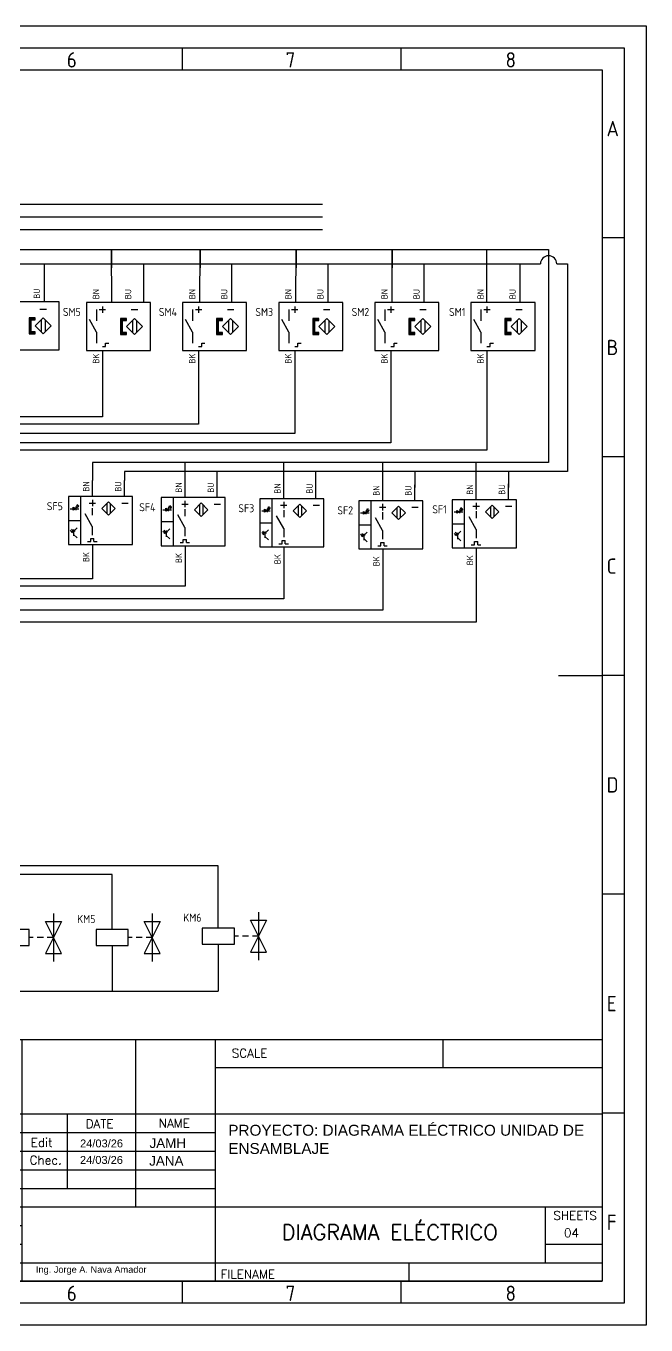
# Model space of a CAD drawing. Header units: millimetres. Extents: x 408 to 981, y 278 to 684.
# Drawn here: x 787.9 to 981.4, y 278.4 to 684.1 of the extents above; entities that cross this region are included whole.
import ezdxf
from ezdxf.enums import TextEntityAlignment as Align

# ---------------------------------------------------------------- set-up
doc = ezdxf.new("R2010")
doc.units = ezdxf.units.MM
doc.linetypes.add('DASHED', pattern=[0.75, 0.5, -0.25])
for name, color, linetype in [('025', 1, 'Continuous'), ('035', 5, 'Continuous'), ('07', 7, 'Continuous'), ('GRN_0.5mm^2', 3, 'DASHED'), ('RED_2.5mm^2', 1, 'Continuous'), ('SYMS', 7, 'Continuous'), ('TAGS', 51, 'Continuous'), ('TERMS', 4, 'Continuous')]:
    doc.layers.add(name, color=color, linetype=linetype)
doc.styles.add('ISO Proportional', font='isocp.shx')
doc.styles.get("Standard").update_dxf_attribs({"font": 'arial.ttf'})
doc.styles.add('WD', font='romans.shx')
doc.styles.add('WD_IEC', font='isocp2.shx', dxfattribs={"width": 0.9, "height": 4})

# ---------------------------------------------------------------- blocks, each defined once
blk = doc.blocks.new('VPX11M3')
for p, q in [((-1.875, 5.25), (-1.875, 1.75)), ((-1, 5.25), (1, 5.25)), ((0, 6.25), (0, 4.25)), ((9, 5.25), (11, 5.25)), ((-1.875, -1.75), (-4.0625, 2.1875)), ((9.375, 1.875), (9.375, -1.875)), ((10.625, 1.875), (10.625, -1.875)), ((-1.875, -1.75), (-1.875, -5.25)), ((0, -6.25), (1, -6.25)), ((1, -6.25), (1, -5.25)), ((1, -5.25), (2, -5.25))]:
    blk.add_line(p, q)
for points in [[(-5, -7.5), (15, -7.5), (15, 7.5), (-5, 7.5)], [(6.25, 1.875), (7.5, 1.875), (7.5, 2.5), (5.625, 2.5), (5.625, -2.5), (7.5, -2.5), (7.5, -1.875), (6.25, -1.875)], [(10, 2.5), (12.5, 0), (10, -2.5), (7.5, 0)]]:
    blk.add_lwpolyline(points, close=True)
for points in [[(5.625, 2.5), (5.625, 1.875), (7.5, 2.5), (7.5, 1.875)], [(5.625, 1.875), (5.625, -1.875), (6.25, 1.875), (6.25, -1.875)], [(5.625, -1.875), (5.625, -2.5), (7.5, -1.875), (7.5, -2.5)]]:
    blk.add_solid(points)
at = {"style": 'WD_IEC'}
for tag, p in [('TERM02', (-1, 8.5)), ('TERM03', (9, 8.5))]:
    blk.add_attdef(tag, p, '', height=2, rotation=90, dxfattribs=at)
for tag, p in [('INST', (-6.75, 10.25)), ('LOC', (-6.75, 6.75)), ('TAG1', (-6.75, 3.25)), ('DESC1', (-6.75, -5.2)), ('DESC2', (-6.75, -8.7)), ('DESC3', (-6.75, -12.2))]:
    blk.add_attdef(tag, text='', height=2.5, dxfattribs=at).set_placement(p, align=Align.RIGHT)
at = {"style": 'WD_IEC', "flags": 1}
for tag, p, height in [('X2TERM02', (0, 7.5), 0.32), ('X2TERM03', (10, 7.5), 0.32), ('MFG', (17.75, 6.5), 1.5), ('CAT', (17.75, 4), 1.5), ('ASSYCODE', (16, -4), 1), ('X8TERM01', (0, -7.5), 0.32), ('FAMILY', (16, -5.5), 1), ('CATDESC', (16, -7), 1)]:
    blk.add_attdef(tag, p, '', height=height, dxfattribs=at)
at = {"lineweight": 15, "style": 'WD_IEC'}
for tag, p in [('XREF', (-6.75, -1.35)), ('WDTAGALT', (-6.75, -15.125))]:
    blk.add_attdef(tag, text='', height=2.5, dxfattribs=at).set_placement(p, align=Align.RIGHT)
at = {"style": 'WD_IEC'}
blk.add_attdef('TERM01', text='', height=2, rotation=90, dxfattribs=at).set_placement((-1, -8.5), align=Align.RIGHT)
blk = doc.blocks.new('VSV1')
for p, q in [((0, 2.5), (0, 7.5)), ((12.5, 0), (10, 5)), ((10, 5), (15, 5)), ((12.5, 7.5), (12.5, -7.5)), ((15, 5), (12.5, 0)), ((6.25, 0), (5, 0)), ((9.38, 0), (7.5, 0)), ((12.5, 0), (10, -5)), ((12.5, 0), (10.62, 0)), ((15, -5), (12.5, 0)), ((0, -2.5), (0, -7.5)), ((10, -5), (15, -5))]:
    blk.add_line(p, q)
blk.add_lwpolyline([(-5, 2.5), (-5, -2.5), (5, -2.5), (5, 2.5)], close=True)
at = {"style": 'WD_IEC'}
for tag, p in [('INST', (-5.25, 11.5)), ('LOC', (-5.25, 8)), ('TAG1', (-5.25, 4.5)), ('DESC2', (-5.25, -10.35)), ('DESC1', (-5.25, -6.85)), ('DESC3', (-5.25, -13.85))]:
    blk.add_attdef(tag, text='', height=2.5, dxfattribs=at).set_placement(p, align=Align.RIGHT)
blk.add_attdef('TERM01', text='', height=2, rotation=90, dxfattribs=at).set_placement((-1, 7.5), align=Align.RIGHT)
at = {"style": 'WD_IEC', "flags": 1}
for tag, p, height in [('X2TERM01', (0, 7.5), 0.32), ('X4LINK', (-5, 0), 0.32), ('X1LINK', (12.5, 0), 0.32), ('ASSYCODE', (1, -4), 1), ('X8TERM02', (0, -7.5), 0.32), ('FAMILY', (1, -5.5), 1), ('CATDESC', (1, -7), 1)]:
    blk.add_attdef(tag, p, '', height=height, dxfattribs=at)
at = {"style": 'WD_IEC', "flags": 9}
for tag, p in [('MFG', (-6, 1)), ('CAT', (-6, -1.5))]:
    blk.add_attdef(tag, text='', height=1.5, dxfattribs=at).set_placement(p, align=Align.RIGHT)
at = {"style": 'WD_IEC'}
blk.add_attdef('TERM02', (-1, -7.5), '', height=2, rotation=90, dxfattribs=at)
at = {"lineweight": 9, "style": 'WD_IEC'}
for tag, p in [('NO', (-5.5, -16.5)), ('NC', (-5.5, -20))]:
    blk.add_attdef(tag, text='', height=2.5, dxfattribs=at).set_placement(p, align=Align.TOP_RIGHT)
for tag, p in [('XREFNO', (-4, -16.5)), ('XREFNC', (-4, -20)), ('WDTAGALT', (-3.88, -23.13))]:
    blk.add_attdef(tag, text='', height=2.5, dxfattribs=at).set_placement(p, align=Align.TOP_LEFT)
blk = doc.blocks.new('IEC_border_a3')
at = {"layer": '035'}
for p, q in [((314, 292), (314, 287)), ((364, 292), (364, 287)), ((414.97, 248.54), (409.98, 248.54)), ((414.98, 198.5), (410, 198.5)), ((414.98, 148.5), (410, 148.5)), ((414.98, 98.5), (410, 98.5)), ((415, 48.46), (410.02, 48.46)), ((314, 10), (314, 5)), ((364, 10), (364, 5))]:
    blk.add_line(p, q, dxfattribs=at)
for points in [[(0, 297), (420, 297), (420, 0), (0, 0)], [(18, 287), (410, 287), (410, 10), (18, 10)]]:
    blk.add_lwpolyline(points, close=True, dxfattribs=at)
at = {"layer": '07'}
blk.add_line((400, 148.5), (410, 148.5), dxfattribs=at)
blk.add_lwpolyline([(13, 292), (415, 292), (415, 5), (13, 5)], close=True, dxfattribs=at)
at = {"layer": '035', "style": 'ISO Proportional'}
for s, p in [('6', (287.69, 287.5)), ('7', (337.67, 287.5)), ('8', (387.92, 287.5)), ('A', (410.98, 271.79)), ('B', (411, 221.75)), ('C', (411, 171.75)), ('D', (411, 121.75)), ('E', (411.02, 71.72)), ('F', (411.02, 21.72)), ('6', (287.69, 5.5)), ('7', (337.67, 5.5)), ('8', (387.92, 5.5))]:
    blk.add_text(s, height=3.5, dxfattribs=at).set_placement(p)
blk = doc.blocks.new('IEC_tblock_a3')
at = {"layer": '035'}
for p, q in [((-106.6, 55.25), (-106.6, 17)), ((-36.4, 55.25), (-36.4, 48.88)), ((-88.4, 48.88), (0, 48.88)), ((-179.4, 38.25), (-179.4, 0)), ((-153.4, 38.25), (-153.4, 0)), ((-140.4, 38.25), (-140.4, 0)), ((-122.2, 38.25), (-122.2, 21.25)), ((-187.2, 34), (-88.4, 34)), ((-187.2, 29.75), (-88.4, 29.75)), ((-187.2, 25.5), (-88.4, 25.5)), ((-187.2, 21.25), (-88.4, 21.25)), ((-187.2, 17), (-132.6, 17)), ((-187.2, 12.75), (-132.6, 12.75)), ((-187.2, 8.5), (-132.6, 8.5)), ((-13, 8.5), (0, 8.5)), ((-187.2, 4.25), (0, 4.25)), ((-44.2, 4.25), (-44.2, 0))]:
    blk.add_line(p, q, dxfattribs=at)
at = {"layer": '07'}
for p, q in [((-187.2, 55.25), (-187.2, 0)), ((-187.2, 55.25), (0, 55.25)), ((-132.6, 55.25), (-132.6, 0)), ((-88.4, 55.25), (-88.4, 0)), ((0, 55.25), (0, 0)), ((-187.2, 38.25), (0, 38.25)), ((-132.6, 17), (0, 17)), ((-13, 17), (-13, 4.25)), ((-187.2, 0), (0, 0))]:
    blk.add_line(p, q, dxfattribs=at)
at = {"style": 'WD'}
for tag, p in [('SCALE', (-69.88, 51.07)), ('SH', (-8.74, 10.06)), ('FILENAME', (-68.15, 0.8))]:
    blk.add_attdef(tag, p, '', height=2, dxfattribs=at)
for tag, height, p in [('EDDATE', 2, (-114.97, 30.8)), ('EDBY', 2, (-98.02, 30.86)), ('PROJDESC', 5, (-45.9, 29.2)), ('CKDATE', 2, (-114.85, 26.58)), ('CKBY', 2, (-97.88, 26.3)), ('DWGDESC', 5, (-44.85, 19.72)), ('DWGNO', 3.5, (-48.54, 9.46))]:
    blk.add_attdef(tag, text='', height=height, dxfattribs=at).set_placement(p, align=Align.CENTER)
at = {"style": 'WD', "flags": 1}
blk.add_attdef('WD_TB', (-120.95, 11.91), '', height=2, dxfattribs=at)
at = {"layer": '025', "style": 'WD'}
for s, p in [('SCALE', (-80.57, 51.13)), ('NAME', (-97.74, 35.14)), ('No:', (-183.81, 1.19)), ('Revision', (-166.53, 1.47)), ('Date', (-146.79, 1.28)), ('By', (-136.33, 1.37))]:
    blk.add_text(s, height=2, dxfattribs=at).set_placement(p, align=Align.CENTER)
for s, p in [('DATE', (-118, 35)), ('Edit', (-130.55, 30.72)), ('Chec.', (-130.82, 26.72)), ('SHEETS', (-11.17, 14.05)), ('FILENAME', (-87.18, 0.61))]:
    blk.add_text(s, height=2, dxfattribs=at).set_placement(p)
blk = doc.blocks.new('VPE11B24')
for p, q in [((0, 7.5), (0, 12.5)), ((10, 7.5), (10, 12.5)), ((2.5, 7.5), (-7.5, 7.5)), ((-7.5, 7.5), (-7.5, -7.5)), ((-6.04, 4.17), (-5.14, 3.72)), ((-6.04, 3.26), (-6.04, 4.17)), ((-4.92, 4.61), (-5.25, 4.27)), ((-5.14, 3.26), (-5.14, 4.17)), ((-4.58, 4.94), (-5.03, 4.72)), ((-5.03, 4.72), (-4.81, 4.5)), ((-4.58, 4.27), (-4.92, 3.94)), ((-4.81, 4.5), (-4.58, 4.94)), ((-4.25, 4.61), (-4.69, 4.38)), ((-4.69, 4.38), (-4.47, 4.16)), ((-4.47, 4.16), (-4.25, 4.61)), ((-3.75, 7.5), (-3.75, -7.5)), ((-1.06, 5.49), (0.94, 5.49)), ((-0.06, 6.49), (-0.06, 4.49)), ((12.5, 7.5), (2.5, 7.5)), ((4.45, 5.31), (4.45, 2.18)), ((5.49, 5.31), (5.49, 2.18)), ((9.09, 5.49), (11.09, 5.49)), ((12.5, -7.5), (12.5, 7.5)), ((-6.94, 3.72), (-4.24, 3.72)), ((-5.14, 3.72), (-6.04, 3.26)), ((-0.07, -1.81), (-2.26, 2.13)), ((-0.07, 3.92), (-0.07, 1.69)), ((-7.5, 0), (-3.75, 0)), ((-6.57, -3.37), (-6.91, -3.03)), ((-6.46, -3.26), (-6.69, -3.48)), ((-6.69, -3.48), (-6.24, -3.7)), ((-6.24, -3.03), (-6.57, -2.7)), ((-6.24, -3.7), (-6.46, -3.26)), ((-6.13, -2.92), (-6.35, -3.14)), ((-6.35, -3.14), (-5.9, -3.37)), ((-5.9, -3.37), (-6.13, -2.92)), ((-5.91, -3.36), (-4.81, -2.27)), ((-5.91, -2.8), (-5.91, -4.77)), ((-5.68, -2.92), (-5.91, -3.36)), ((-5.91, -3.36), (-5.46, -3.14)), ((-0.07, -1.81), (-0.07, -4.53)), ((-7.5, -7.5), (12.5, -7.5)), ((-5.91, -4.29), (-4.81, -5.38)), ((-1.58, -6.56), (-0.58, -6.56)), ((-0.58, -6.56), (-0.58, -5.56)), ((-0.58, -5.56), (0.42, -5.56)), ((0, -7.5), (0, -12.5)), ((0.42, -6.56), (0.42, -5.56)), ((0.42, -6.56), (1.42, -6.56))]:
    blk.add_line(p, q)
blk.add_lwpolyline([(4.97, 5.83), (7.06, 3.74), (4.97, 1.65), (2.88, 3.74)], close=True)
for points in [[(-5.03, 4.72), (-4.81, 4.5), (-4.58, 4.94)], [(-4.69, 4.38), (-4.47, 4.16), (-4.25, 4.61)], [(-6.46, -3.26), (-6.69, -3.48), (-6.24, -3.7)], [(-6.13, -2.92), (-6.35, -3.14), (-5.9, -3.37)], [(-5.46, -3.14), (-5.68, -2.92), (-5.91, -3.36)]]:
    blk.add_solid(points)
at = {"style": 'WD_IEC'}
for tag, p in [('INST', (-9.25, 12)), ('LOC', (-9.25, 8)), ('TAG1', (-9.25, 3.25)), ('XREF', (-9.25, -1.35)), ('DESC1', (-9.25, -5.2)), ('DESC2', (-9.25, -9.2)), ('DESC3', (-9.25, -13.2))]:
    blk.add_attdef(tag, text='', height=2.5, dxfattribs=at).set_placement(p, align=Align.RIGHT)
at = {"style": 'WD_IEC', "flags": 1}
for tag, p, height in [('X2TERM01', (0, 12.5), 0.32), ('X2TERM02', (10, 12.5), 0.32), ('MFG', (13.32, 6.13), 1.5), ('CAT', (13.32, 3.63), 1.5), ('X4LINK', (-7.5, 0), 0.32), ('X1LINK', (12.5, 0), 0.32), ('ASSYCODE', (13.5, -4.57), 1), ('FAMILY', (13.5, -6.07), 1), ('CATDESC', (13.5, -7.57), 1), ('X8TERM03', (0, -12.5), 0.32)]:
    blk.add_attdef(tag, p, '', height=height, dxfattribs=at)
at = {"style": 'WD_IEC'}
for tag, p in [('TERM01', (-1, 12.23)), ('TERM02', (9, 12.23))]:
    blk.add_attdef(tag, text='', height=2, rotation=90, dxfattribs=at).set_placement(p, align=Align.RIGHT)
blk.add_attdef('TERM03', (-1, -12.96), '', height=2, rotation=90, dxfattribs=at)

msp = doc.modelspace()

# ---------------------------------------------------------------- linework, layer by layer
at = {"layer": 'RED_2.5mm^2'}
for p, q in [((485.77, 624.54), (880.5, 624.54)), ((485.77, 620.54), (880.5, 620.54)), ((625.14, 614.32), (880.5, 614.32)), ((814.7, 597.77), (814.61, 614.32)), ((814.61, 614.32), (814.61, 608.54)), ((842.2, 597.77), (842.28, 614.32)), ((842.28, 614.32), (842.28, 608.54)), ((872.2, 597.77), (872.29, 614.32)), ((872.29, 614.32), (872.29, 608.54)), ((880.5, 614.32), (951.03, 614.32)), ((902.2, 597.77), (902.22, 614.32)), ((902.22, 614.32), (902.22, 608.54)), ((931.8, 597.79), (931.8, 614.32)), ((951.03, 614.32), (951.03, 547.83)), ((953.57, 609.81), (956.97, 609.81)), ((956.97, 609.81), (956.97, 545)), ((811.8, 582.79), (811.8, 562.04)), ((841.8, 582.79), (841.8, 559.71)), ((871.8, 582.79), (871.8, 556.86)), ((901.8, 582.79), (901.8, 553.91)), ((931.8, 582.79), (931.8, 551.68)), ((811.8, 562.04), (636.74, 562.04)), ((841.8, 559.71), (641.67, 559.71)), ((871.8, 556.86), (646.85, 556.86)), ((901.8, 553.91), (651.98, 553.91)), ((931.8, 551.68), (656.82, 551.68)), ((808.71, 547.83), (808.71, 542.14)), ((951.03, 547.83), (808.71, 547.83)), ((837.6, 541.81), (837.6, 547.83)), ((868.43, 541.49), (868.43, 547.83)), ((899.27, 540.84), (899.27, 547.83)), ((928.48, 541.16), (928.48, 547.83)), ((818.71, 545), (818.71, 542.14)), ((956.97, 545), (818.71, 545)), ((847.6, 541.81), (847.6, 545)), ((878.43, 541.49), (878.43, 545)), ((909.27, 545), (909.27, 540)), ((938.48, 545), (938.48, 540)), ((808.71, 517.14), (808.71, 511.41)), ((837.6, 516.81), (837.6, 509.15)), ((868.43, 516.49), (868.43, 505.2)), ((899.27, 515.84), (899.27, 501.69)), ((928.48, 516.16), (928.48, 497.89)), ((808.71, 511.41), (745.35, 511.41)), ((837.6, 509.15), (747.42, 509.15)), ((868.43, 505.2), (749.62, 505.2)), ((899.27, 501.69), (752.52, 501.69)), ((928.48, 497.89), (754.84, 497.89)), ((814.86, 419.1), (671.67, 419.1)), ((847.96, 421.79), (674.95, 421.79)), ((814.86, 406.94), (814.86, 419.1)), ((847.96, 407.38), (847.96, 421.79)), ((814.86, 391.94), (814.86, 382.63)), ((847.96, 392.38), (847.96, 382.63)), ((500.05, 382.63), (847.96, 382.63))]:
    msp.add_line(p, q, dxfattribs=at)
at = {"layer": 'RED_2.5mm^2', "color": 1}
for p, q in [((549.77, 609.98), (948.49, 609.81)), ((793.7, 597.94), (793.7, 609.98)), ((824.7, 597.77), (824.7, 609.81)), ((852.2, 597.77), (852.2, 609.81)), ((882.2, 597.77), (882.2, 609.98)), ((912.2, 597.77), (912.2, 609.81)), ((942.2, 597.77), (942.2, 609.81))]:
    msp.add_line(p, q, dxfattribs=at)
at = {"layer": 'RED_2.5mm^2'}
msp.add_arc((951.03, 609.81), 2.54, 360, 180, dxfattribs=at)
at = {"layer": 'TAGS'}
msp.add_line((486.35, 628.52), (880.5, 628.52), dxfattribs=at)

# ---------------------------------------------------------------- block references
at = {"xscale": 1.366054111090824, "yscale": 1.366054111090824, "zscale": 1.366054111090824}
msp.add_blockref('IEC_border_a3', (407.69, 278.4), dxfattribs=at)
ref = msp.add_blockref('IEC_tblock_a3', (967.77, 292.06), dxfattribs=dict(xscale=1.366054111090824, yscale=1.366054111090824, zscale=1.366054111090824))
ref.add_attrib('DWGNO', 'DIAGRAMA ELÉCTRICO', dxfattribs={"height": 4.7812, "style": 'WD'}).set_placement((901.46, 304.98), align=Align.CENTER)
ref.add_attrib('SH', '04', (955.83, 305.81), dxfattribs={"height": 2.732, "style": 'WD'})
at = {"layer": 'SYMS'}
ref = msp.add_blockref('VPX11M3', (783.31, 590.46), dxfattribs=at)
ref.add_attrib('TERM03', 'BU', (792.31, 598.96), dxfattribs={"layer": 'TERMS', "height": 2, "rotation": 90, "style": 'WD_IEC'})
ref.add_attrib('TERM02', 'BN', (782.31, 598.96), dxfattribs={"layer": 'TERMS', "height": 2, "rotation": 90, "style": 'WD_IEC'})
ref.add_attrib('TERM01', 'BK', dxfattribs={"layer": 'TERMS', "height": 2, "rotation": 90, "style": 'WD_IEC'}).set_placement((782.31, 581.96), align=Align.RIGHT)
ref.add_attrib('TAG1', 'SM6', dxfattribs={"layer": 'TAGS', "height": 2.5, "style": 'WD_IEC'}).set_placement((776.56, 593.71), align=Align.RIGHT)
ref = msp.add_blockref('VPX11M3', (811.8, 590.29), dxfattribs=at)
ref.add_attrib('TERM03', 'BU', (820.8, 598.79), dxfattribs={"layer": 'TERMS', "height": 2, "rotation": 90, "style": 'WD_IEC'})
ref.add_attrib('TERM02', 'BN', (810.8, 598.79), dxfattribs={"layer": 'TERMS', "height": 2, "rotation": 90, "style": 'WD_IEC'})
ref.add_attrib('TERM01', 'BK', dxfattribs={"layer": 'TERMS', "height": 2, "rotation": 90, "style": 'WD_IEC'}).set_placement((810.8, 581.79), align=Align.RIGHT)
ref.add_attrib('TAG1', 'SM5', dxfattribs={"layer": 'TAGS', "height": 2.5, "style": 'WD_IEC'}).set_placement((805.05, 593.54), align=Align.RIGHT)
ref = msp.add_blockref('VPX11M3', (841.8, 590.29), dxfattribs=at)
ref.add_attrib('TERM03', 'BU', (850.8, 598.79), dxfattribs={"layer": 'TERMS', "height": 2, "rotation": 90, "style": 'WD_IEC'})
ref.add_attrib('TERM02', 'BN', (840.8, 598.79), dxfattribs={"layer": 'TERMS', "height": 2, "rotation": 90, "style": 'WD_IEC'})
ref.add_attrib('TERM01', 'BK', dxfattribs={"layer": 'TERMS', "height": 2, "rotation": 90, "style": 'WD_IEC'}).set_placement((840.8, 581.79), align=Align.RIGHT)
ref.add_attrib('TAG1', 'SM4', dxfattribs={"layer": 'TAGS', "height": 2.5, "style": 'WD_IEC'}).set_placement((835.05, 593.54), align=Align.RIGHT)
ref = msp.add_blockref('VPX11M3', (871.8, 590.29), dxfattribs=at)
ref.add_attrib('TERM03', 'BU', (880.8, 598.79), dxfattribs={"layer": 'TERMS', "height": 2, "rotation": 90, "style": 'WD_IEC'})
ref.add_attrib('TERM02', 'BN', (870.8, 598.79), dxfattribs={"layer": 'TERMS', "height": 2, "rotation": 90, "style": 'WD_IEC'})
ref.add_attrib('TERM01', 'BK', dxfattribs={"layer": 'TERMS', "height": 2, "rotation": 90, "style": 'WD_IEC'}).set_placement((870.8, 581.79), align=Align.RIGHT)
ref.add_attrib('TAG1', 'SM3', dxfattribs={"layer": 'TAGS', "height": 2.5, "style": 'WD_IEC'}).set_placement((865.05, 593.54), align=Align.RIGHT)
ref = msp.add_blockref('VPX11M3', (901.8, 590.29), dxfattribs=at)
ref.add_attrib('TERM03', 'BU', (910.8, 598.79), dxfattribs={"layer": 'TERMS', "height": 2, "rotation": 90, "style": 'WD_IEC'})
ref.add_attrib('TERM02', 'BN', (900.8, 598.79), dxfattribs={"layer": 'TERMS', "height": 2, "rotation": 90, "style": 'WD_IEC'})
ref.add_attrib('TERM01', 'BK', dxfattribs={"layer": 'TERMS', "height": 2, "rotation": 90, "style": 'WD_IEC'}).set_placement((900.8, 581.79), align=Align.RIGHT)
ref.add_attrib('TAG1', 'SM2', dxfattribs={"layer": 'TAGS', "height": 2.5, "style": 'WD_IEC'}).set_placement((895.05, 593.54), align=Align.RIGHT)
ref = msp.add_blockref('VPX11M3', (931.8, 590.29), dxfattribs=at)
ref.add_attrib('TERM03', 'BU', (940.8, 598.79), dxfattribs={"layer": 'TERMS', "height": 2, "rotation": 90, "style": 'WD_IEC'})
ref.add_attrib('TERM02', 'BN', (930.8, 598.79), dxfattribs={"layer": 'TERMS', "height": 2, "rotation": 90, "style": 'WD_IEC'})
ref.add_attrib('TERM01', 'BK', dxfattribs={"layer": 'TERMS', "height": 2, "rotation": 90, "style": 'WD_IEC'}).set_placement((930.8, 581.79), align=Align.RIGHT)
ref.add_attrib('TAG1', 'SM1', dxfattribs={"layer": 'TAGS', "height": 2.5, "style": 'WD_IEC'}).set_placement((925.05, 593.54), align=Align.RIGHT)
ref = msp.add_blockref('VPE11B24', (808.71, 529.64), dxfattribs=at)
ref.add_attrib('TERM02', 'BU', dxfattribs={"layer": 'TERMS', "height": 2, "rotation": 90, "style": 'WD_IEC'}).set_placement((817.71, 541.87), align=Align.RIGHT)
ref.add_attrib('TAG1', 'SF5', dxfattribs={"layer": 'TAGS', "height": 2.5, "style": 'WD_IEC'}).set_placement((799.46, 532.89), align=Align.RIGHT)
ref.add_attrib('TERM01', 'BN', dxfattribs={"layer": 'TERMS', "height": 2, "rotation": 90, "style": 'WD_IEC'}).set_placement((807.71, 541.87), align=Align.RIGHT)
ref.add_attrib('TERM03', 'BK', (807.71, 516.68), dxfattribs={"layer": 'TERMS', "height": 2, "rotation": 90, "style": 'WD_IEC'})
ref = msp.add_blockref('VPE11B24', (837.6, 529.31), dxfattribs=at)
ref.add_attrib('TERM02', 'BU', dxfattribs={"layer": 'TERMS', "height": 2, "rotation": 90, "style": 'WD_IEC'}).set_placement((846.6, 541.55), align=Align.RIGHT)
ref.add_attrib('TAG1', 'SF4', dxfattribs={"layer": 'TAGS', "height": 2.5, "style": 'WD_IEC'}).set_placement((828.35, 532.56), align=Align.RIGHT)
ref.add_attrib('TERM01', 'BN', dxfattribs={"layer": 'TERMS', "height": 2, "rotation": 90, "style": 'WD_IEC'}).set_placement((836.6, 541.55), align=Align.RIGHT)
ref.add_attrib('TERM03', 'BK', (836.6, 516.36), dxfattribs={"layer": 'TERMS', "height": 2, "rotation": 90, "style": 'WD_IEC'})
ref = msp.add_blockref('VPE11B24', (868.43, 528.99), dxfattribs=at)
ref.add_attrib('TERM02', 'BU', dxfattribs={"layer": 'TERMS', "height": 2, "rotation": 90, "style": 'WD_IEC'}).set_placement((877.43, 541.22), align=Align.RIGHT)
ref.add_attrib('TAG1', 'SF3', dxfattribs={"layer": 'TAGS', "height": 2.5, "style": 'WD_IEC'}).set_placement((859.18, 532.24), align=Align.RIGHT)
ref.add_attrib('TERM01', 'BN', dxfattribs={"layer": 'TERMS', "height": 2, "rotation": 90, "style": 'WD_IEC'}).set_placement((867.43, 541.22), align=Align.RIGHT)
ref.add_attrib('TERM03', 'BK', (867.43, 516.03), dxfattribs={"layer": 'TERMS', "height": 2, "rotation": 90, "style": 'WD_IEC'})
ref = msp.add_blockref('VPE11B24', (899.27, 528.34), dxfattribs=at)
ref.add_attrib('TERM02', 'BU', dxfattribs={"layer": 'TERMS', "height": 2, "rotation": 90, "style": 'WD_IEC'}).set_placement((908.27, 540.57), align=Align.RIGHT)
ref.add_attrib('TAG1', 'SF2', dxfattribs={"layer": 'TAGS', "height": 2.5, "style": 'WD_IEC'}).set_placement((890.02, 531.59), align=Align.RIGHT)
ref.add_attrib('TERM01', 'BN', dxfattribs={"layer": 'TERMS', "height": 2, "rotation": 90, "style": 'WD_IEC'}).set_placement((898.27, 540.57), align=Align.RIGHT)
ref.add_attrib('TERM03', 'BK', (898.27, 515.38), dxfattribs={"layer": 'TERMS', "height": 2, "rotation": 90, "style": 'WD_IEC'})
ref = msp.add_blockref('VPE11B24', (928.48, 528.66), dxfattribs=at)
ref.add_attrib('TERM02', 'BU', dxfattribs={"layer": 'TERMS', "height": 2, "rotation": 90, "style": 'WD_IEC'}).set_placement((937.48, 540.9), align=Align.RIGHT)
ref.add_attrib('TAG1', 'SF1', dxfattribs={"layer": 'TAGS', "height": 2.5, "style": 'WD_IEC'}).set_placement((919.23, 531.91), align=Align.RIGHT)
ref.add_attrib('TERM01', 'BN', dxfattribs={"layer": 'TERMS', "height": 2, "rotation": 90, "style": 'WD_IEC'}).set_placement((927.48, 540.9), align=Align.RIGHT)
ref.add_attrib('TERM03', 'BK', (927.48, 515.71), dxfattribs={"layer": 'TERMS', "height": 2, "rotation": 90, "style": 'WD_IEC'})
ref = msp.add_blockref('VSV1', (783.98, 399.44), dxfattribs=at)
ref.add_attrib('TAG1', 'KM4', dxfattribs={"layer": 'TAGS', "height": 2.5, "style": 'WD_IEC'}).set_placement((778.73, 403.94), align=Align.RIGHT)
ref = msp.add_blockref('VSV1', (814.86, 399.44), dxfattribs=at)
ref.add_attrib('TAG1', 'KM5', dxfattribs={"layer": 'TAGS', "height": 2.5, "style": 'WD_IEC'}).set_placement((809.61, 403.94), align=Align.RIGHT)
ref = msp.add_blockref('VSV1', (847.96, 399.88), dxfattribs=at)
ref.add_attrib('TAG1', 'KM6', dxfattribs={"layer": 'TAGS', "height": 2.5, "style": 'WD_IEC'}).set_placement((842.71, 404.38), align=Align.RIGHT)

# ---------------------------------------------------------------- texts
at = {"attachment_point": 1}
for s, width, insert, char_height in [('PROYECTO: DIAGRAMA ELÉCTRICO UNIDAD DE ENSAMBLAJE', 112.0147, (851.07, 340.94), 3.4151), ('Ing. Jorge A. Nava Amador', 52.7235, (791.05, 296.76), 2.0491)]:
    msp.add_mtext_dynamic_manual_height_columns(s, width=width, gutter_width=17.08, heights=[0], dxfattribs=dict(at, insert=insert, char_height=char_height))
at = {"layer": 'GRN_0.5mm^2', "attachment_point": 1}
for s, width, insert, char_height in [('{\\C0;24/03/26}', 19.704, (804.82, 336.35), 2.4653), ('{\\C0;JAMH}', 24.2586, (826.49, 336.71), 3), ('{\\C0;24/03/26}', 19.704, (804.79, 331.19), 2.4653), ('{\\C0;JANA}', 27.6829, (826.38, 331.18), 3)]:
    msp.add_mtext_dynamic_manual_height_columns(s, width=width, gutter_width=12.33, heights=[0], dxfattribs=dict(at, insert=insert, char_height=char_height))

doc.saveas('drawing.dxf')
